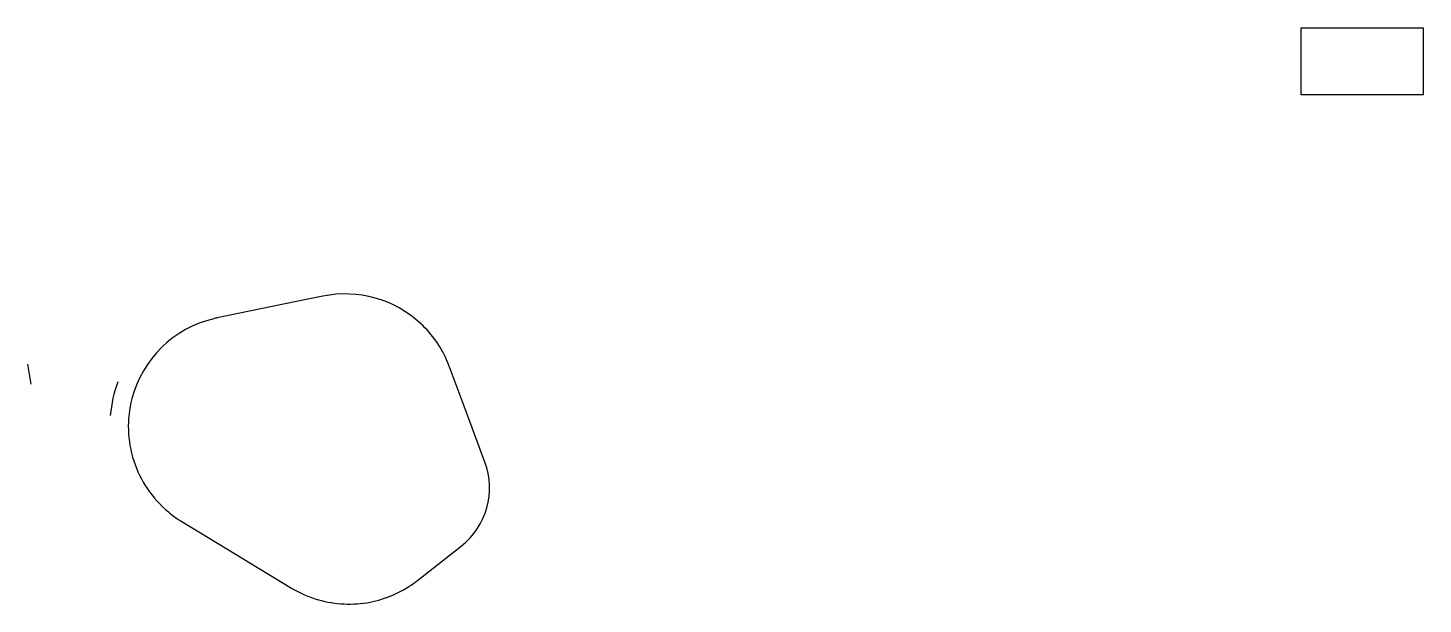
# Model space of a CAD drawing. Header units: metres. Extents: x 311931 to 313080, y 23516 to 23991.
import ezdxf

# ---------------------------------------------------------------- set-up
doc = ezdxf.new("R2010")
doc.units = ezdxf.units.M
doc.layers.add('_PARCEL-EASEMENTS', color=92, linetype='Continuous')
doc.layers.add('_PARCEL-ROAD', color=42, linetype='Continuous')

msp = doc.modelspace()

# ---------------------------------------------------------------- linework, layer by layer
msp.add_lwpolyline([(312979.7, 23991.1), (313080.1, 23991.1), (313080.1, 23935.8), (312979.7, 23935.8)], close=True)
at = {"layer": '_PARCEL-EASEMENTS'}
msp.add_line((311933.6, 23697.5), (311931, 23714.1), dxfattribs=at)
msp.add_arc((312105.2, 23662.5), 106.7, 159.6657, 175.0252, dxfattribs=at)
at = {"layer": '_PARCEL-ROAD'}
msp.add_lwpolyline([(312288, 23564.2, 0.325997), (312307.4, 23633.4), (312303.5, 23643.8), (312290.3, 23679.5), (312278, 23712.3, 0.008335), (312276.9, 23715.2, 0.108783), (312254.5, 23747.5, 0.242288), (312173.9, 23770), (312161.7, 23767.5), (312122.9, 23759.5), (312086.8, 23752.1, 0.007401), (312084.1, 23751.5, 0.277558), (312016.7, 23685.6, 0.14299), (312018.2, 23634.4, 0.141695), (312046.7, 23592.3, 0.037518), (312057.8, 23584.3), (312094.8, 23561.9), (312148.1, 23529.6, 0.066491), (312170.3, 23519.9, 0.117913), (312212.8, 23518, 0.10846), (312248.8, 23533.5, 0.011033), (312252, 23535.9), (312281.6, 23559.1)], format="xyb", close=True, dxfattribs=at)

doc.saveas('drawing.dxf')
